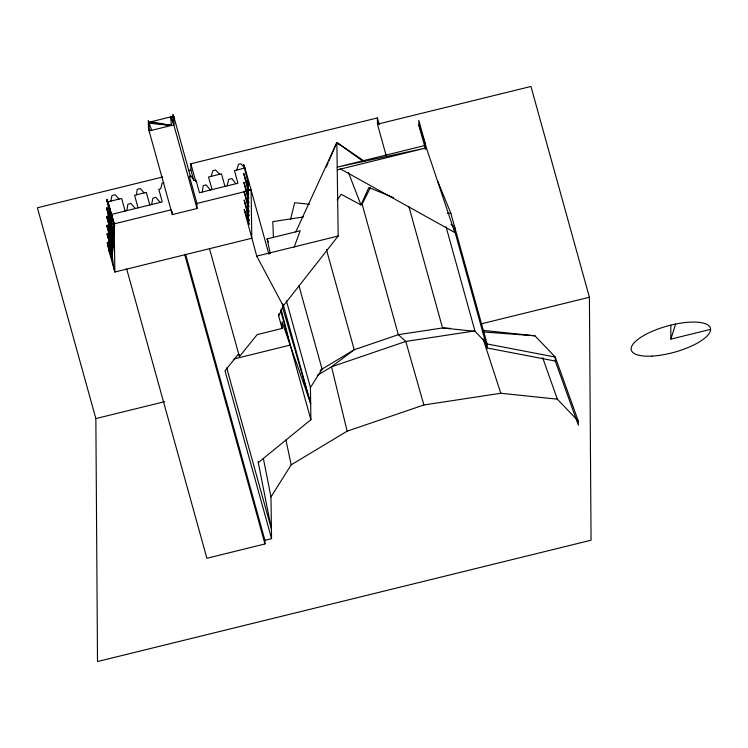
<?xml version="1.0" encoding="UTF-8"?>
<svg xmlns="http://www.w3.org/2000/svg" width="748" height="748" viewBox="0 0 748 748"><rect width="100%" height="100%" fill="white"/><g stroke="black" fill="none" stroke-linecap="round" stroke-linejoin="round"><path stroke-width="1.12" d="M108.722 249.318L112.163 258.275L107.31 242.408L108.731 249.982L112.163 258.275L114.163 223.867L106.702 199.492C115.108 223.082 108.853 248.074 114.846 272.038L251.796 238.247L251.113 190.076L248.617 189.683L243.764 173.489L248.673 193.545L248.682 194.349L247.102 189.637L248.738 198.37L243.885 182.278L248.794 202.493L248.804 203.138L247.223 198.501L248.86 206.953L244.016 191.179L248.925 211.329L248.934 211.946L247.354 207.327L248.991 215.845L244.138 200.034L249.047 220.136L249.056 220.838L247.476 216.256L249.112 224.568L245.615 211.983L245.634 212.937L244.269 209.337L244.287 210.282L256.751 256.125L283.258 305.997L278.667 316.011L282.118 328.447L257.162 334.599L239.416 356.6L209.44 248.495M112.107 254.713L110.526 250.019L112.107 254.713L114.163 223.867L106.702 199.492L111.546 215.228L111.536 214.405L162.279 201.885L158.791 189.291L160.708 188.823L162.11 183.157L163.868 182.727M108.731 249.982L114.846 272.038L114.163 223.867L111.611 219.641L108.114 206.495L114.163 223.867L112.041 249.832L107.188 233.778L112.097 254.04L114.163 223.867L106.712 200.221M111.985 246.186L110.405 241.408L111.985 246.186L114.163 223.867L111.611 219.931L110.04 215.293L111.611 219.931M110.05 216.565L111.667 223.624L114.163 223.867L111.92 241.398L107.067 225.27L107.086 226.494L111.976 245.55L114.163 223.867L171.124 209.814M136.482 194.798L137.183 189.309L140.325 188.533L144.093 192.919M202.343 192.002L203.157 185.654L206.139 184.915L210.366 190.02M126.879 210.618L127.861 204.232L130.909 203.484L135.397 208.514M111.863 237.63L110.283 232.656L111.863 237.63L114.163 223.867L111.676 224.232L108.236 215.331L106.824 207.916L111.676 224.232L106.842 209.197M336.478 144.766L336.852 142.494L364.818 161.512M110.545 251.038L112.153 257.808L114.163 223.867L111.798 232.731L106.945 216.658L111.854 237.069L114.163 223.867L111.742 228.542L108.236 215.331L111.742 228.542M110.788 201.137L111.957 195.537L115.164 194.742L118.997 199.108M151.573 204.531L152.985 198.033L155.771 197.35L160.222 202.39M227.112 185.887L228.645 179.361L231.927 178.557L235.863 183.728M290.542 219.501L294.684 202.717L309.494 204.269M236.854 170.03L238.434 164.326L240.763 163.756L244.998 168.019L268.906 254.226M211.123 176.378L212.899 170.628L215.48 169.992L219.734 174.256M710.6 329.363L670.872 339.125L675.622 324.043M294.179 247.195L300.154 230.739L267.101 238.893L270.29 253.694M326.259 167.122L328.101 162.84M329.026 160.698L336.852 142.494L362.471 160.885M295.787 231.955L336.852 142.494L339.386 144.869M111.742 229.075L110.162 224.157L111.742 229.075L114.163 223.867L112.032 249.299L110.424 242.464M337.189 199.875L341.238 194.321L360.957 204.952L362.116 204.101L370.316 187.832M226.728 367.932L271.431 529.107L258.284 462.591L310.897 419.712L310.439 387.548L322.061 369.091L354.225 349.746L398.329 334.683L442.554 327.951L450.548 328.409M126.655 268.906L206.897 558.27L264.979 543.946L264.923 540.308L271.561 538.663L270.972 496.943L291.178 464.835L347.137 431.175L423.873 404.977L500.805 393.261L557.335 399.17L578.307 421.115L578.363 425.126L555.287 361.06L555.231 357.048L534.942 335.805L482.413 330.317M336.852 142.494L338.18 236.031L283.258 305.997L282.632 303.753M238.649 353.86L225.008 370.774L271.561 538.663M320.153 370.382L322.061 369.091L298.957 285.792M317.395 375.29L331.542 366.782L354.225 349.746L326.437 249.561M248.617 189.683L246.98 180.81L248.56 185.588L248.551 185.093L243.642 164.607L245.007 168.655L244.998 168.019L234.442 170.628L237.929 183.223L199.464 192.713L195.976 180.118L194.237 180.549L190.992 176.032L189.45 176.416L196.948 203.447L197.014 208.496L172.311 214.592L149.114 130.965L148.992 122.27L173.704 116.174L190.506 176.78M149.114 130.965L173.826 124.869L173.704 116.174M196.948 203.447L251.113 190.076M337.245 169.88L425.575 148.085L337.208 167.131L425.537 145.336L454.756 232.478L340.247 168.824M256.751 256.125L338.18 236.031M233.881 358.993L290.205 345.09L310.672 403.63L283.202 304.567M193.685 180.146L190.89 170.058L190.852 163.784L377.413 117.922L379.283 124.636M162.671 176.996L37.4 207.785L95.856 418.581L97.511 661.541L591.06 540.215L589.405 297.255L530.949 86.459L377.459 124.196L386.164 155.593M188.636 170.609L190.89 170.058M95.856 418.581L164.7 401.657M481.067 323.893L589.405 297.255M303.669 216.92L272.796 221.623L273.441 237.584M474.83 330.915L405.79 341.434L331.542 366.782L347.137 431.175M447.398 213.217L450.885 213.376L487.098 343.958L487.154 347.979L555.287 361.06M483.105 331.944L534.942 335.805M149.011 123.168L151.76 130.311L149.104 130.133L148.422 127.665L148.319 120.69L149.011 123.168L171.292 125.496L170.75 116.903L173.714 116.978L173.022 114.5L173.125 121.4L173.807 123.869L170.75 116.903L173.826 124.869L197.014 208.496M578.307 421.115L555.231 357.048L487.098 343.958L475.045 331.345L442.554 327.951L408.838 206.373M148.992 122.27L171.292 125.496L151.208 121.728M393.383 197.603L368.876 187.505L360.957 204.952L348.493 172.648M451.025 224.437L454.681 227.055L454.756 232.478M437.617 180.951L450.885 213.376M267.101 238.893L268.354 242.081M542.665 357.656L557.335 399.17M418.861 125.197L425.528 144.654L425.593 149.45L418.861 125.197L418.796 120.4L425.528 144.654M107.329 243.568L112.163 258.275L108.666 245.69L108.675 246.457M483.124 338.956L500.805 393.261M107.086 226.494L111.92 241.398L108.479 232.441L111.976 245.55M106.964 217.733L111.798 232.731L108.357 223.895L111.854 237.069M107.207 234.9L112.041 249.832L108.6 240.781L112.097 254.04M107.31 242.408L112.163 258.275M106.945 216.658L111.798 232.731L108.301 220.136L108.31 220.735M107.067 225.27L111.92 241.398L108.432 228.804L108.432 229.281M107.188 233.778L112.041 249.832L108.544 237.238L108.553 237.911M106.824 207.916L111.676 224.232L108.18 211.637L108.189 212.245M282.323 306.39L310.672 403.63M423.873 404.977L405.79 341.434L398.329 334.683L362.116 204.101M454.737 231.076L487.154 347.979M446.014 226.653L475.045 331.345M286.409 300.864L310.439 387.548M280.64 310.598L310.897 419.712M224.961 186.42L221.464 173.826L208.552 177.014L212.049 189.609M190.852 163.784L195.817 181.699M185.616 254.32L264.923 540.308M184.728 254.582L264.979 543.946M149.815 204.961L146.328 192.367L134.575 195.265L138.062 207.86M125.15 211.048L121.653 198.454L108.049 201.81L114.79 226.12M111.546 215.228L108.058 202.633L108.067 203.447M281.052 309.046L290.205 345.09L282.024 321.846L282.118 328.447M110.302 233.993L111.91 240.791L114.163 223.867L111.789 232.198L110.18 225.344M285.942 440.002L291.178 464.835M263.399 458.608L270.972 496.943M278.639 313.805L278.667 316.011M258.266 461.525L258.284 462.591M239.397 354.786L239.416 356.6M172.264 211.562L172.311 214.592M670.778 325.128L670.872 339.125M377.413 117.922L377.459 124.196M651.938 356.095A41.056 13.567 -15.5 0 0 710.581 329.026A41.056 13.567 -15.5 0 0 650.096 332.271A41.056 13.567 -15.5 0 0 651.938 356.095"/></g></svg>
